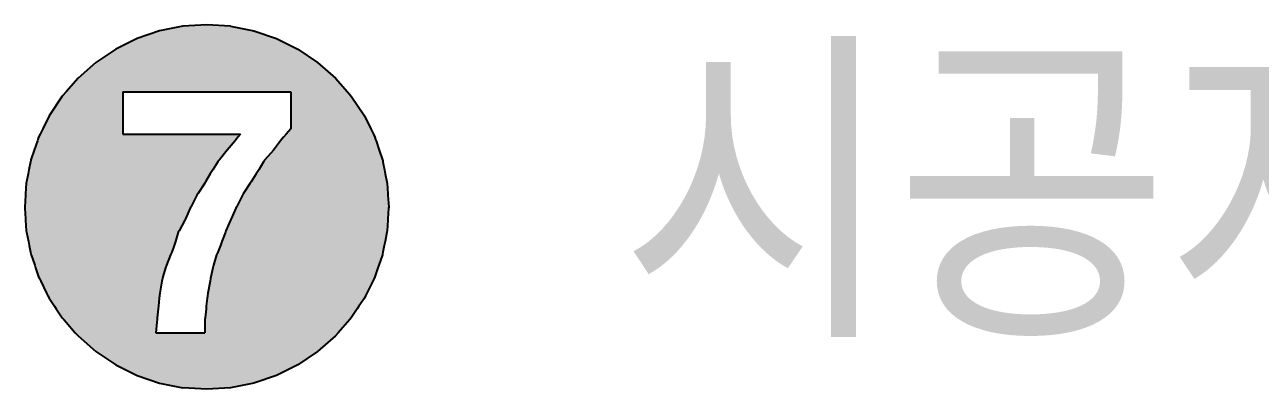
# Model space of a CAD drawing. Extents: x 66955 to 77886, y 5199 to 18578.
# Drawn here: x 67265 to 68098, y 13111 to 13356 of the extents above; entities that cross this region are included whole.
import ezdxf

# ---------------------------------------------------------------- set-up
doc = ezdxf.new("R2010")
doc.units = 0
doc.header["$MEASUREMENT"] = 0
doc.layers.add('DLINE', color=1, linetype='CONTINUOUS')
doc.layers.add('TEXT', color=7, linetype='CONTINUOUS')
doc.styles.add('TEXT', font='DotumChe.ttf')

msp = doc.modelspace()

# ---------------------------------------------------------------- linework, layer by layer
at = {"layer": 'DLINE', "linetype": 'CONTINUOUS'}
for p, q in [((67371.456086, 13355.356141), (67355.713485, 13352.224743)), ((67387.472736, 13356.405928), (67371.456086, 13355.356141)), ((67403.489385, 13355.356141), (67387.472736, 13356.405928)), ((67403.489385, 13355.356141), (67419.231986, 13352.224743)), ((67340.514295, 13347.065313), (67326.118576, 13339.96613)), ((67355.713485, 13352.224743), (67340.514295, 13347.065313)), ((67419.231986, 13352.224743), (67434.431177, 13347.065313)), ((67434.431177, 13347.065313), (67448.826895, 13339.96613)), ((67326.118576, 13339.96613), (67312.772644, 13331.048664)), ((67448.826895, 13339.96613), (67462.172828, 13331.048664)), ((67312.772644, 13331.048664), (67300.704851, 13320.465493)), ((67462.172828, 13331.048664), (67474.24062, 13320.465493)), ((67300.704851, 13320.465493), (67292.62199, 13311.248757)), ((67474.24062, 13320.465493), (67482.323481, 13311.248757)), ((67290.121681, 13308.3977), (67281.204214, 13295.051768)), ((67292.62199, 13311.248757), (67290.121681, 13308.3977)), ((67330.865117, 13311.248757), (67330.865117, 13308.3977)), ((67330.865117, 13311.248757), (67444.080354, 13311.248757)), ((67330.865117, 13308.3977), (67330.865117, 13295.051768)), ((67444.080354, 13311.248757), (67444.080354, 13308.3977)), ((67444.080354, 13308.3977), (67444.080354, 13295.051768)), ((67482.323481, 13311.248757), (67484.823791, 13308.3977)), ((67484.823791, 13308.3977), (67493.741257, 13295.051768)), ((67281.204214, 13295.051768), (67276.882361, 13286.287917)), ((67330.865117, 13295.051768), (67330.865117, 13286.287917)), ((67444.080354, 13295.051768), (67444.080354, 13286.287917)), ((67493.741257, 13295.051768), (67498.06311, 13286.287917)), ((67273.595918, 13279.156249), (67273.293308, 13278.26479)), ((67274.105031, 13280.656049), (67273.595918, 13279.156249)), ((67275.123886, 13282.722083), (67274.105031, 13280.656049)), ((67276.882361, 13286.287917), (67275.123886, 13282.722083)), ((67330.865117, 13286.287917), (67330.865117, 13282.722083)), ((67330.865117, 13282.722083), (67410.204929, 13282.722083)), ((67407.352262, 13279.156249), (67406.639095, 13278.26479)), ((67408.552102, 13280.656049), (67407.352262, 13279.156249)), ((67410.204929, 13282.722083), (67408.552102, 13280.656049)), ((67437.840144, 13279.156249), (67437.171551, 13278.26479)), ((67439.15247, 13280.656049), (67437.840144, 13279.156249)), ((67440.960249, 13282.722083), (67439.15247, 13280.656049)), ((67444.080354, 13286.287917), (67440.960249, 13282.722083)), ((67498.06311, 13286.287917), (67499.821585, 13282.722083)), ((67499.821585, 13282.722083), (67500.84044, 13280.656049)), ((67500.84044, 13280.656049), (67501.349554, 13279.156249)), ((67501.349554, 13279.156249), (67501.652163, 13278.26479)), ((67271.175042, 13272.02458), (67268.945601, 13265.456859)), ((67273.293308, 13278.26479), (67271.175042, 13272.02458)), ((67401.290343, 13272.02458), (67396.182116, 13265.456859)), ((67406.639095, 13278.26479), (67401.290343, 13272.02458)), ((67432.491393, 13272.02458), (67426.744637, 13265.456859)), ((67437.171551, 13278.26479), (67432.491393, 13272.02458)), ((67501.652163, 13278.26479), (67503.770429, 13272.02458)), ((67503.770429, 13272.02458), (67505.99987, 13265.456859)), ((67268.656103, 13264.001453), (67267.59217, 13258.652701)), ((67268.833425, 13264.892911), (67268.656103, 13264.001453)), ((67268.945601, 13265.456859), (67268.833425, 13264.892911)), ((67395.050133, 13264.001453), (67391.484299, 13258.652701)), ((67395.74349, 13264.892911), (67395.050133, 13264.001453)), ((67396.182116, 13265.456859), (67395.74349, 13264.892911)), ((67425.741778, 13264.001453), (67422.685349, 13258.652701)), ((67426.251183, 13264.892911), (67425.741778, 13264.001453)), ((67426.744637, 13265.456859), (67426.251183, 13264.892911)), ((67505.99987, 13265.456859), (67506.112046, 13264.892911)), ((67506.112046, 13264.892911), (67506.289368, 13264.001453)), ((67506.289368, 13264.001453), (67507.353301, 13258.652701)), ((67267.060203, 13255.978326), (67265.996271, 13250.629575)), ((67267.59217, 13258.652701), (67267.060203, 13255.978326)), ((67389.701382, 13255.978326), (67386.644952, 13250.629575)), ((67391.484299, 13258.652701), (67389.701382, 13255.978326)), ((67420.902432, 13255.978326), (67417.336598, 13250.629575)), ((67422.685349, 13258.652701), (67420.902432, 13255.978326)), ((67507.353301, 13258.652701), (67507.885268, 13255.978326)), ((67507.885268, 13255.978326), (67508.9492, 13250.629575)), ((67265.814203, 13249.714258), (67265.348333, 13242.606447)), ((67265.818949, 13249.738116), (67265.814203, 13249.714258)), ((67265.996271, 13250.629575), (67265.818949, 13249.738116)), ((67386.119643, 13249.714258), (67381.381102, 13242.606447)), ((67386.135548, 13249.738116), (67386.119643, 13249.714258)), ((67386.644952, 13250.629575), (67386.135548, 13249.738116)), ((67416.726387, 13249.714258), (67411.987846, 13242.606447)), ((67416.742292, 13249.738116), (67416.726387, 13249.714258)), ((67417.336598, 13250.629575), (67416.742292, 13249.738116)), ((67508.9492, 13250.629575), (67509.126522, 13249.738116)), ((67509.126522, 13249.738116), (67509.131268, 13249.714258)), ((67509.131268, 13249.714258), (67509.597138, 13242.606447)), ((67265.289903, 13241.714989), (67264.764416, 13233.697608)), ((67265.348333, 13242.606447), (67265.289903, 13241.714989)), ((67380.786797, 13241.714989), (67376.778106, 13233.697608)), ((67381.381102, 13242.606447), (67380.786797, 13241.714989)), ((67411.542117, 13241.714989), (67407.533427, 13233.697608)), ((67411.987846, 13242.606447), (67411.542117, 13241.714989)), ((67509.597138, 13242.606447), (67509.655568, 13241.714989)), ((67509.655568, 13241.714989), (67510.181055, 13233.697608)), ((67264.764416, 13233.697608), (67264.764793, 13233.691862)), ((67264.764793, 13233.691862), (67264.823222, 13232.800403)), ((67264.823222, 13232.800403), (67265.290656, 13225.668735)), ((67376.329503, 13232.800403), (67373.159873, 13225.668735)), ((67376.775233, 13233.691862), (67376.329503, 13232.800403)), ((67376.778106, 13233.697608), (67376.775233, 13233.691862)), ((67407.134349, 13232.800403), (67403.964719, 13225.668735)), ((67407.530553, 13233.691862), (67407.134349, 13232.800403)), ((67407.533427, 13233.697608), (67407.530553, 13233.691862)), ((67510.122249, 13232.800403), (67509.654815, 13225.668735)), ((67510.180678, 13233.691862), (67510.122249, 13232.800403)), ((67510.181055, 13233.697608), (67510.180678, 13233.691862)), ((67265.290656, 13225.668735), (67265.349086, 13224.777276)), ((67265.349086, 13224.777276), (67265.814203, 13217.680959)), ((67372.763669, 13224.777276), (67368.821271, 13217.680959)), ((67373.159873, 13225.668735), (67372.763669, 13224.777276)), ((67403.568515, 13224.777276), (67400.414597, 13217.680959)), ((67403.964719, 13225.668735), (67403.568515, 13224.777276)), ((67509.596385, 13224.777276), (67509.131268, 13217.680959)), ((67509.654815, 13225.668735), (67509.596385, 13224.777276)), ((67265.814203, 13217.680959), (67265.821235, 13217.645608)), ((67265.821235, 13217.645608), (67265.998557, 13216.754149)), ((67265.998557, 13216.754149), (67267.239812, 13210.513939)), ((67368.306377, 13216.754149), (67366.434314, 13210.513939)), ((67368.801631, 13217.645608), (67368.306377, 13216.754149)), ((67368.821271, 13217.680959), (67368.801631, 13217.645608)), ((67400.064588, 13216.754149), (67397.724509, 13210.513939)), ((67400.398885, 13217.645608), (67400.064588, 13216.754149)), ((67400.414597, 13217.680959), (67400.398885, 13217.645608)), ((67508.946914, 13216.754149), (67507.705659, 13210.513939)), ((67509.124236, 13217.645608), (67508.946914, 13216.754149)), ((67509.131268, 13217.680959), (67509.124236, 13217.645608)), ((67267.239812, 13210.513939), (67267.771778, 13207.839564)), ((67267.771778, 13207.839564), (67268.658389, 13203.38227)), ((67365.632001, 13207.839564), (67363.849083, 13203.38227)), ((67366.434314, 13210.513939), (67365.632001, 13207.839564)), ((67396.654759, 13207.839564), (67394.871842, 13203.38227)), ((67397.724509, 13210.513939), (67396.654759, 13207.839564)), ((67507.173693, 13207.839564), (67506.287082, 13203.38227)), ((67507.705659, 13210.513939), (67507.173693, 13207.839564)), ((67268.658389, 13203.38227), (67268.945601, 13201.938358)), ((67268.945601, 13201.938358), (67269.060678, 13201.599354)), ((67269.060678, 13201.599354), (67271.481553, 13194.467685)), ((67363.135917, 13201.599354), (67360.283249, 13194.467685)), ((67363.271519, 13201.938358), (67363.135917, 13201.599354)), ((67363.849083, 13203.38227), (67363.271519, 13201.938358)), ((67394.158675, 13201.599354), (67392.019174, 13194.467685)), ((67394.294277, 13201.938358), (67394.158675, 13201.599354)), ((67394.871842, 13203.38227), (67394.294277, 13201.938358)), ((67505.884793, 13201.599354), (67503.463918, 13194.467685)), ((67505.99987, 13201.938358), (67505.884793, 13201.599354)), ((67506.287082, 13203.38227), (67505.99987, 13201.938358)), ((67271.481553, 13194.467685), (67272.086772, 13192.684768)), ((67272.086772, 13192.684768), (67274.105031, 13186.739168)), ((67359.748374, 13192.684768), (67357.964694, 13186.739168)), ((67360.283249, 13194.467685), (67359.748374, 13192.684768)), ((67391.484299, 13192.684768), (67390.295179, 13186.739168)), ((67392.019174, 13194.467685), (67391.484299, 13192.684768)), ((67502.858699, 13192.684768), (67500.84044, 13186.739168)), ((67503.463918, 13194.467685), (67502.858699, 13192.684768)), ((67274.105031, 13186.739168), (67274.689935, 13185.553099)), ((67274.689935, 13185.553099), (67275.569172, 13183.770182)), ((67275.569172, 13183.770182), (67279.525741, 13175.747055)), ((67357.284707, 13183.770182), (67355.825957, 13175.747055)), ((67357.608873, 13185.553099), (67357.284707, 13183.770182)), ((67357.964694, 13186.739168), (67357.608873, 13185.553099)), ((67389.701382, 13183.770182), (67388.242632, 13175.747055)), ((67390.057965, 13185.553099), (67389.701382, 13183.770182)), ((67390.295179, 13186.739168), (67390.057965, 13185.553099)), ((67499.376299, 13183.770182), (67495.41973, 13175.747055)), ((67500.255536, 13185.553099), (67499.376299, 13183.770182)), ((67500.84044, 13186.739168), (67500.255536, 13185.553099)), ((67279.525741, 13175.747055), (67280.404979, 13173.964138)), ((67280.404979, 13173.964138), (67281.204214, 13172.343449)), ((67281.204214, 13172.343449), (67284.886533, 13166.832469)), ((67355.485596, 13172.343449), (67354.934498, 13166.832469)), ((67355.647665, 13173.964138), (67355.485596, 13172.343449)), ((67355.825957, 13175.747055), (67355.647665, 13173.964138)), ((67387.756396, 13172.343449), (67387.205298, 13166.832469)), ((67387.918465, 13173.964138), (67387.756396, 13172.343449)), ((67388.242632, 13175.747055), (67387.918465, 13173.964138)), ((67493.741257, 13172.343449), (67490.058938, 13166.832469)), ((67494.540492, 13173.964138), (67493.741257, 13172.343449)), ((67495.41973, 13175.747055), (67494.540492, 13173.964138)), ((67284.886533, 13166.832469), (67286.07784, 13165.049553)), ((67286.07784, 13165.049553), (67290.121681, 13158.997517)), ((67354.756206, 13165.049553), (67354.151003, 13158.997517)), ((67354.934498, 13166.832469), (67354.756206, 13165.049553)), ((67387.027007, 13165.049553), (67386.421803, 13158.997517)), ((67387.205298, 13166.832469), (67387.027007, 13165.049553)), ((67488.867632, 13165.049553), (67484.823791, 13158.997517)), ((67490.058938, 13166.832469), (67488.867632, 13165.049553)), ((67290.121681, 13158.997517), (67291.068494, 13157.917884)), ((67291.068494, 13157.917884), (67292.63207, 13156.134967)), ((67292.63207, 13156.134967), (67298.886375, 13149.003298)), ((67353.864747, 13156.134967), (67353.151581, 13149.003298)), ((67354.043039, 13157.917884), (67353.864747, 13156.134967)), ((67354.151003, 13158.997517), (67354.043039, 13157.917884)), ((67386.313839, 13157.917884), (67386.135548, 13156.134967)), ((67386.135548, 13156.134967), (67386.135548, 13149.003298)), ((67386.421803, 13158.997517), (67386.313839, 13157.917884)), ((67482.313401, 13156.134967), (67476.059096, 13149.003298)), ((67483.876978, 13157.917884), (67482.313401, 13156.134967)), ((67484.823791, 13158.997517), (67483.876978, 13157.917884)), ((67298.886375, 13149.003298), (67300.704851, 13146.929724)), ((67300.704851, 13146.929724), (67312.772644, 13136.346553)), ((67353.151581, 13149.003298), (67386.135548, 13149.003298)), ((67474.24062, 13146.929724), (67462.172828, 13136.346553)), ((67476.059096, 13149.003298), (67474.24062, 13146.929724)), ((67312.772644, 13136.346553), (67326.118576, 13127.429087)), ((67462.172828, 13136.346553), (67448.826895, 13127.429087)), ((67326.118576, 13127.429087), (67340.514295, 13120.329904)), ((67340.514295, 13120.329904), (67355.713485, 13115.170474)), ((67434.431177, 13120.329904), (67419.231986, 13115.170474)), ((67448.826895, 13127.429087), (67434.431177, 13120.329904)), ((67355.713485, 13115.170474), (67371.456086, 13112.039076)), ((67387.472736, 13110.989289), (67371.456086, 13112.039076)), ((67403.489385, 13112.039076), (67387.472736, 13110.989289)), ((67419.231986, 13115.170474), (67403.489385, 13112.039076))]:
    msp.add_line(p, q, dxfattribs=at)
for points in [[(67371.456086, 13355.356141), (67355.713485, 13352.224743), (67419.231986, 13352.224743)], [(67387.472736, 13356.405928), (67371.456086, 13355.356141), (67403.489385, 13355.356141)], [(67340.514295, 13347.065313), (67326.118576, 13339.96613), (67448.826895, 13339.96613)], [(67355.713485, 13352.224743), (67340.514295, 13347.065313), (67434.431177, 13347.065313)], [(67326.118576, 13339.96613), (67312.772644, 13331.048664), (67462.172828, 13331.048664)], [(67312.772644, 13331.048664), (67300.704851, 13320.465493), (67474.24062, 13320.465493)], [(67300.704851, 13320.465493), (67292.62199, 13311.248757), (67482.323481, 13311.248757)], [(67290.121681, 13308.3977), (67281.204214, 13295.051768), (67330.865117, 13295.051768)], [(67292.62199, 13311.248757), (67290.121681, 13308.3977), (67330.865117, 13308.3977)], [(67330.865117, 13311.248757), (67330.865117, 13311.248757), (67444.080354, 13311.248757)], [(67444.080354, 13311.248757), (67444.080354, 13308.3977), (67484.823791, 13308.3977)], [(67444.080354, 13308.3977), (67444.080354, 13295.051768), (67493.741257, 13295.051768)], [(67281.204214, 13295.051768), (67276.882361, 13286.287917), (67330.865117, 13286.287917)], [(67444.080354, 13295.051768), (67444.080354, 13286.287917), (67498.06311, 13286.287917)], [(67273.595918, 13279.156249), (67273.293308, 13278.26479), (67406.639095, 13278.26479)], [(67274.105031, 13280.656049), (67273.595918, 13279.156249), (67407.352262, 13279.156249)], [(67275.123886, 13282.722083), (67274.105031, 13280.656049), (67408.552102, 13280.656049)], [(67276.882361, 13286.287917), (67275.123886, 13282.722083), (67330.865117, 13282.722083)], [(67330.865117, 13282.722083), (67330.865117, 13282.722083), (67410.204929, 13282.722083)], [(67437.840144, 13279.156249), (67437.171551, 13278.26479), (67501.652163, 13278.26479)], [(67439.15247, 13280.656049), (67437.840144, 13279.156249), (67501.349554, 13279.156249)], [(67440.960249, 13282.722083), (67439.15247, 13280.656049), (67500.84044, 13280.656049)], [(67444.080354, 13286.287917), (67440.960249, 13282.722083), (67499.821585, 13282.722083)], [(67271.175042, 13272.02458), (67268.945601, 13265.456859), (67396.182116, 13265.456859)], [(67273.293308, 13278.26479), (67271.175042, 13272.02458), (67401.290343, 13272.02458)], [(67432.491393, 13272.02458), (67426.744637, 13265.456859), (67505.99987, 13265.456859)], [(67437.171551, 13278.26479), (67432.491393, 13272.02458), (67503.770429, 13272.02458)], [(67268.656103, 13264.001453), (67267.59217, 13258.652701), (67391.484299, 13258.652701)], [(67268.833425, 13264.892911), (67268.656103, 13264.001453), (67395.050133, 13264.001453)], [(67268.945601, 13265.456859), (67268.833425, 13264.892911), (67395.74349, 13264.892911)], [(67425.741778, 13264.001453), (67422.685349, 13258.652701), (67507.353301, 13258.652701)], [(67426.251183, 13264.892911), (67425.741778, 13264.001453), (67506.289368, 13264.001453)], [(67426.744637, 13265.456859), (67426.251183, 13264.892911), (67506.112046, 13264.892911)], [(67267.060203, 13255.978326), (67265.996271, 13250.629575), (67386.644952, 13250.629575)], [(67267.59217, 13258.652701), (67267.060203, 13255.978326), (67389.701382, 13255.978326)], [(67420.902432, 13255.978326), (67417.336598, 13250.629575), (67508.9492, 13250.629575)], [(67422.685349, 13258.652701), (67420.902432, 13255.978326), (67507.885268, 13255.978326)], [(67265.814203, 13249.714258), (67265.348333, 13242.606447), (67381.381102, 13242.606447)], [(67265.818949, 13249.738116), (67265.814203, 13249.714258), (67386.119643, 13249.714258)], [(67265.996271, 13250.629575), (67265.818949, 13249.738116), (67386.135548, 13249.738116)], [(67416.726387, 13249.714258), (67411.987846, 13242.606447), (67509.597138, 13242.606447)], [(67416.742292, 13249.738116), (67416.726387, 13249.714258), (67509.131268, 13249.714258)], [(67417.336598, 13250.629575), (67416.742292, 13249.738116), (67509.126522, 13249.738116)], [(67265.289903, 13241.714989), (67264.764416, 13233.697608), (67376.778106, 13233.697608)], [(67265.348333, 13242.606447), (67265.289903, 13241.714989), (67380.786797, 13241.714989)], [(67411.542117, 13241.714989), (67407.533427, 13233.697608), (67510.181055, 13233.697608)], [(67411.987846, 13242.606447), (67411.542117, 13241.714989), (67509.655568, 13241.714989)], [(67264.764416, 13233.697608), (67264.764793, 13233.691862), (67376.775233, 13233.691862)], [(67264.764793, 13233.691862), (67264.823222, 13232.800403), (67376.329503, 13232.800403)], [(67264.823222, 13232.800403), (67265.290656, 13225.668735), (67373.159873, 13225.668735)], [(67407.134349, 13232.800403), (67403.964719, 13225.668735), (67509.654815, 13225.668735)], [(67407.530553, 13233.691862), (67407.134349, 13232.800403), (67510.122249, 13232.800403)], [(67407.533427, 13233.697608), (67407.530553, 13233.691862), (67510.180678, 13233.691862)], [(67265.290656, 13225.668735), (67265.349086, 13224.777276), (67372.763669, 13224.777276)], [(67265.349086, 13224.777276), (67265.814203, 13217.680959), (67368.821271, 13217.680959)], [(67403.568515, 13224.777276), (67400.414597, 13217.680959), (67509.131268, 13217.680959)], [(67403.964719, 13225.668735), (67403.568515, 13224.777276), (67509.596385, 13224.777276)], [(67265.814203, 13217.680959), (67265.821235, 13217.645608), (67368.801631, 13217.645608)], [(67265.821235, 13217.645608), (67265.998557, 13216.754149), (67368.306377, 13216.754149)], [(67265.998557, 13216.754149), (67267.239812, 13210.513939), (67366.434314, 13210.513939)], [(67400.064588, 13216.754149), (67397.724509, 13210.513939), (67507.705659, 13210.513939)], [(67400.398885, 13217.645608), (67400.064588, 13216.754149), (67508.946914, 13216.754149)], [(67400.414597, 13217.680959), (67400.398885, 13217.645608), (67509.124236, 13217.645608)], [(67267.239812, 13210.513939), (67267.771778, 13207.839564), (67365.632001, 13207.839564)], [(67267.771778, 13207.839564), (67268.658389, 13203.38227), (67363.849083, 13203.38227)], [(67396.654759, 13207.839564), (67394.871842, 13203.38227), (67506.287082, 13203.38227)], [(67397.724509, 13210.513939), (67396.654759, 13207.839564), (67507.173693, 13207.839564)], [(67268.658389, 13203.38227), (67268.945601, 13201.938358), (67363.271519, 13201.938358)], [(67268.945601, 13201.938358), (67269.060678, 13201.599354), (67363.135917, 13201.599354)], [(67269.060678, 13201.599354), (67271.481553, 13194.467685), (67360.283249, 13194.467685)], [(67394.158675, 13201.599354), (67392.019174, 13194.467685), (67503.463918, 13194.467685)], [(67394.294277, 13201.938358), (67394.158675, 13201.599354), (67505.884793, 13201.599354)], [(67394.871842, 13203.38227), (67394.294277, 13201.938358), (67505.99987, 13201.938358)], [(67271.481553, 13194.467685), (67272.086772, 13192.684768), (67359.748374, 13192.684768)], [(67272.086772, 13192.684768), (67274.105031, 13186.739168), (67357.964694, 13186.739168)], [(67391.484299, 13192.684768), (67390.295179, 13186.739168), (67500.84044, 13186.739168)], [(67392.019174, 13194.467685), (67391.484299, 13192.684768), (67502.858699, 13192.684768)], [(67274.105031, 13186.739168), (67274.689935, 13185.553099), (67357.608873, 13185.553099)], [(67274.689935, 13185.553099), (67275.569172, 13183.770182), (67357.284707, 13183.770182)], [(67275.569172, 13183.770182), (67279.525741, 13175.747055), (67355.825957, 13175.747055)], [(67389.701382, 13183.770182), (67388.242632, 13175.747055), (67495.41973, 13175.747055)], [(67390.057965, 13185.553099), (67389.701382, 13183.770182), (67499.376299, 13183.770182)], [(67390.295179, 13186.739168), (67390.057965, 13185.553099), (67500.255536, 13185.553099)], [(67279.525741, 13175.747055), (67280.404979, 13173.964138), (67355.647665, 13173.964138)], [(67280.404979, 13173.964138), (67281.204214, 13172.343449), (67355.485596, 13172.343449)], [(67281.204214, 13172.343449), (67284.886533, 13166.832469), (67354.934498, 13166.832469)], [(67387.756396, 13172.343449), (67387.205298, 13166.832469), (67490.058938, 13166.832469)], [(67387.918465, 13173.964138), (67387.756396, 13172.343449), (67493.741257, 13172.343449)], [(67388.242632, 13175.747055), (67387.918465, 13173.964138), (67494.540492, 13173.964138)], [(67284.886533, 13166.832469), (67286.07784, 13165.049553), (67354.756206, 13165.049553)], [(67286.07784, 13165.049553), (67290.121681, 13158.997517), (67354.151003, 13158.997517)], [(67387.027007, 13165.049553), (67386.421803, 13158.997517), (67484.823791, 13158.997517)], [(67387.205298, 13166.832469), (67387.027007, 13165.049553), (67488.867632, 13165.049553)], [(67290.121681, 13158.997517), (67291.068494, 13157.917884), (67354.043039, 13157.917884)], [(67291.068494, 13157.917884), (67292.63207, 13156.134967), (67353.864747, 13156.134967)], [(67292.63207, 13156.134967), (67298.886375, 13149.003298), (67353.151581, 13149.003298)], [(67386.313839, 13157.917884), (67386.135548, 13156.134967), (67482.313401, 13156.134967)], [(67386.135548, 13156.134967), (67386.135548, 13149.003298), (67476.059096, 13149.003298)], [(67386.421803, 13158.997517), (67386.313839, 13157.917884), (67483.876978, 13157.917884)], [(67298.886375, 13149.003298), (67300.704851, 13146.929724), (67474.24062, 13146.929724)], [(67300.704851, 13146.929724), (67312.772644, 13136.346553), (67462.172828, 13136.346553)], [(67353.151581, 13149.003298), (67353.151581, 13149.003298), (67386.135548, 13149.003298)], [(67312.772644, 13136.346553), (67326.118576, 13127.429087), (67448.826895, 13127.429087)], [(67326.118576, 13127.429087), (67340.514295, 13120.329904), (67434.431177, 13120.329904)], [(67340.514295, 13120.329904), (67355.713485, 13115.170474), (67419.231986, 13115.170474)], [(67355.713485, 13115.170474), (67371.456086, 13112.039076), (67403.489385, 13112.039076)]]:
    msp.add_solid(points, dxfattribs=at)
at = {"layer": 'DLINE', "linetype": 'CONTINUOUS', "extrusion": (0, 0, -1)}
for points in [[(-67371.456086, 13355.356141), (-67403.489385, 13355.356141), (-67419.231986, 13352.224743)], [(-67340.514295, 13347.065313), (-67434.431177, 13347.065313), (-67448.826895, 13339.96613)], [(-67355.713485, 13352.224743), (-67419.231986, 13352.224743), (-67434.431177, 13347.065313)], [(-67326.118576, 13339.96613), (-67448.826895, 13339.96613), (-67462.172828, 13331.048664)], [(-67312.772644, 13331.048664), (-67462.172828, 13331.048664), (-67474.24062, 13320.465493)], [(-67300.704851, 13320.465493), (-67474.24062, 13320.465493), (-67482.323481, 13311.248757)], [(-67290.121681, 13308.3977), (-67330.865117, 13308.3977), (-67330.865117, 13295.051768)], [(-67292.62199, 13311.248757), (-67330.865117, 13311.248757), (-67330.865117, 13308.3977)], [(-67444.080354, 13311.248757), (-67482.323481, 13311.248757), (-67484.823791, 13308.3977)], [(-67444.080354, 13308.3977), (-67484.823791, 13308.3977), (-67493.741257, 13295.051768)], [(-67281.204214, 13295.051768), (-67330.865117, 13295.051768), (-67330.865117, 13286.287917)], [(-67444.080354, 13295.051768), (-67493.741257, 13295.051768), (-67498.06311, 13286.287917)], [(-67273.595918, 13279.156249), (-67407.352262, 13279.156249), (-67406.639095, 13278.26479)], [(-67274.105031, 13280.656049), (-67408.552102, 13280.656049), (-67407.352262, 13279.156249)], [(-67275.123886, 13282.722083), (-67410.204929, 13282.722083), (-67408.552102, 13280.656049)], [(-67276.882361, 13286.287917), (-67330.865117, 13286.287917), (-67330.865117, 13282.722083)], [(-67437.840144, 13279.156249), (-67501.349554, 13279.156249), (-67501.652163, 13278.26479)], [(-67439.15247, 13280.656049), (-67500.84044, 13280.656049), (-67501.349554, 13279.156249)], [(-67440.960249, 13282.722083), (-67499.821585, 13282.722083), (-67500.84044, 13280.656049)], [(-67444.080354, 13286.287917), (-67498.06311, 13286.287917), (-67499.821585, 13282.722083)], [(-67271.175042, 13272.02458), (-67401.290343, 13272.02458), (-67396.182116, 13265.456859)], [(-67273.293308, 13278.26479), (-67406.639095, 13278.26479), (-67401.290343, 13272.02458)], [(-67432.491393, 13272.02458), (-67503.770429, 13272.02458), (-67505.99987, 13265.456859)], [(-67437.171551, 13278.26479), (-67501.652163, 13278.26479), (-67503.770429, 13272.02458)], [(-67268.656103, 13264.001453), (-67395.050133, 13264.001453), (-67391.484299, 13258.652701)], [(-67268.833425, 13264.892911), (-67395.74349, 13264.892911), (-67395.050133, 13264.001453)], [(-67268.945601, 13265.456859), (-67396.182116, 13265.456859), (-67395.74349, 13264.892911)], [(-67425.741778, 13264.001453), (-67506.289368, 13264.001453), (-67507.353301, 13258.652701)], [(-67426.251183, 13264.892911), (-67506.112046, 13264.892911), (-67506.289368, 13264.001453)], [(-67426.744637, 13265.456859), (-67505.99987, 13265.456859), (-67506.112046, 13264.892911)], [(-67267.060203, 13255.978326), (-67389.701382, 13255.978326), (-67386.644952, 13250.629575)], [(-67267.59217, 13258.652701), (-67391.484299, 13258.652701), (-67389.701382, 13255.978326)], [(-67420.902432, 13255.978326), (-67507.885268, 13255.978326), (-67508.9492, 13250.629575)], [(-67422.685349, 13258.652701), (-67507.353301, 13258.652701), (-67507.885268, 13255.978326)], [(-67265.814203, 13249.714258), (-67386.119643, 13249.714258), (-67381.381102, 13242.606447)], [(-67265.818949, 13249.738116), (-67386.135548, 13249.738116), (-67386.119643, 13249.714258)], [(-67265.996271, 13250.629575), (-67386.644952, 13250.629575), (-67386.135548, 13249.738116)], [(-67416.726387, 13249.714258), (-67509.131268, 13249.714258), (-67509.597138, 13242.606447)], [(-67416.742292, 13249.738116), (-67509.126522, 13249.738116), (-67509.131268, 13249.714258)], [(-67417.336598, 13250.629575), (-67508.9492, 13250.629575), (-67509.126522, 13249.738116)], [(-67265.289903, 13241.714989), (-67380.786797, 13241.714989), (-67376.778106, 13233.697608)], [(-67265.348333, 13242.606447), (-67381.381102, 13242.606447), (-67380.786797, 13241.714989)], [(-67411.542117, 13241.714989), (-67509.655568, 13241.714989), (-67510.181055, 13233.697608)], [(-67411.987846, 13242.606447), (-67509.597138, 13242.606447), (-67509.655568, 13241.714989)], [(-67264.764416, 13233.697608), (-67376.778106, 13233.697608), (-67376.775233, 13233.691862)], [(-67264.764793, 13233.691862), (-67376.775233, 13233.691862), (-67376.329503, 13232.800403)], [(-67264.823222, 13232.800403), (-67376.329503, 13232.800403), (-67373.159873, 13225.668735)], [(-67407.134349, 13232.800403), (-67510.122249, 13232.800403), (-67509.654815, 13225.668735)], [(-67407.530553, 13233.691862), (-67510.180678, 13233.691862), (-67510.122249, 13232.800403)], [(-67407.533427, 13233.697608), (-67510.181055, 13233.697608), (-67510.180678, 13233.691862)], [(-67265.290656, 13225.668735), (-67373.159873, 13225.668735), (-67372.763669, 13224.777276)], [(-67265.349086, 13224.777276), (-67372.763669, 13224.777276), (-67368.821271, 13217.680959)], [(-67403.568515, 13224.777276), (-67509.596385, 13224.777276), (-67509.131268, 13217.680959)], [(-67403.964719, 13225.668735), (-67509.654815, 13225.668735), (-67509.596385, 13224.777276)], [(-67265.814203, 13217.680959), (-67368.821271, 13217.680959), (-67368.801631, 13217.645608)], [(-67265.821235, 13217.645608), (-67368.801631, 13217.645608), (-67368.306377, 13216.754149)], [(-67265.998557, 13216.754149), (-67368.306377, 13216.754149), (-67366.434314, 13210.513939)], [(-67400.064588, 13216.754149), (-67508.946914, 13216.754149), (-67507.705659, 13210.513939)], [(-67400.398885, 13217.645608), (-67509.124236, 13217.645608), (-67508.946914, 13216.754149)], [(-67400.414597, 13217.680959), (-67509.131268, 13217.680959), (-67509.124236, 13217.645608)], [(-67267.239812, 13210.513939), (-67366.434314, 13210.513939), (-67365.632001, 13207.839564)], [(-67267.771778, 13207.839564), (-67365.632001, 13207.839564), (-67363.849083, 13203.38227)], [(-67396.654759, 13207.839564), (-67507.173693, 13207.839564), (-67506.287082, 13203.38227)], [(-67397.724509, 13210.513939), (-67507.705659, 13210.513939), (-67507.173693, 13207.839564)], [(-67268.658389, 13203.38227), (-67363.849083, 13203.38227), (-67363.271519, 13201.938358)], [(-67268.945601, 13201.938358), (-67363.271519, 13201.938358), (-67363.135917, 13201.599354)], [(-67269.060678, 13201.599354), (-67363.135917, 13201.599354), (-67360.283249, 13194.467685)], [(-67394.158675, 13201.599354), (-67505.884793, 13201.599354), (-67503.463918, 13194.467685)], [(-67394.294277, 13201.938358), (-67505.99987, 13201.938358), (-67505.884793, 13201.599354)], [(-67394.871842, 13203.38227), (-67506.287082, 13203.38227), (-67505.99987, 13201.938358)], [(-67271.481553, 13194.467685), (-67360.283249, 13194.467685), (-67359.748374, 13192.684768)], [(-67272.086772, 13192.684768), (-67359.748374, 13192.684768), (-67357.964694, 13186.739168)], [(-67391.484299, 13192.684768), (-67502.858699, 13192.684768), (-67500.84044, 13186.739168)], [(-67392.019174, 13194.467685), (-67503.463918, 13194.467685), (-67502.858699, 13192.684768)], [(-67274.105031, 13186.739168), (-67357.964694, 13186.739168), (-67357.608873, 13185.553099)], [(-67274.689935, 13185.553099), (-67357.608873, 13185.553099), (-67357.284707, 13183.770182)], [(-67275.569172, 13183.770182), (-67357.284707, 13183.770182), (-67355.825957, 13175.747055)], [(-67389.701382, 13183.770182), (-67499.376299, 13183.770182), (-67495.41973, 13175.747055)], [(-67390.057965, 13185.553099), (-67500.255536, 13185.553099), (-67499.376299, 13183.770182)], [(-67390.295179, 13186.739168), (-67500.84044, 13186.739168), (-67500.255536, 13185.553099)], [(-67279.525741, 13175.747055), (-67355.825957, 13175.747055), (-67355.647665, 13173.964138)], [(-67280.404979, 13173.964138), (-67355.647665, 13173.964138), (-67355.485596, 13172.343449)], [(-67281.204214, 13172.343449), (-67355.485596, 13172.343449), (-67354.934498, 13166.832469)], [(-67387.756396, 13172.343449), (-67493.741257, 13172.343449), (-67490.058938, 13166.832469)], [(-67387.918465, 13173.964138), (-67494.540492, 13173.964138), (-67493.741257, 13172.343449)], [(-67388.242632, 13175.747055), (-67495.41973, 13175.747055), (-67494.540492, 13173.964138)], [(-67284.886533, 13166.832469), (-67354.934498, 13166.832469), (-67354.756206, 13165.049553)], [(-67286.07784, 13165.049553), (-67354.756206, 13165.049553), (-67354.151003, 13158.997517)], [(-67387.027007, 13165.049553), (-67488.867632, 13165.049553), (-67484.823791, 13158.997517)], [(-67387.205298, 13166.832469), (-67490.058938, 13166.832469), (-67488.867632, 13165.049553)], [(-67290.121681, 13158.997517), (-67354.151003, 13158.997517), (-67354.043039, 13157.917884)], [(-67291.068494, 13157.917884), (-67354.043039, 13157.917884), (-67353.864747, 13156.134967)], [(-67292.63207, 13156.134967), (-67353.864747, 13156.134967), (-67353.151581, 13149.003298)], [(-67386.135548, 13156.134967), (-67482.313401, 13156.134967), (-67476.059096, 13149.003298)], [(-67386.313839, 13157.917884), (-67483.876978, 13157.917884), (-67482.313401, 13156.134967)], [(-67386.421803, 13158.997517), (-67484.823791, 13158.997517), (-67483.876978, 13157.917884)], [(-67298.886375, 13149.003298), (-67476.059096, 13149.003298), (-67474.24062, 13146.929724)], [(-67300.704851, 13146.929724), (-67474.24062, 13146.929724), (-67462.172828, 13136.346553)], [(-67312.772644, 13136.346553), (-67462.172828, 13136.346553), (-67448.826895, 13127.429087)], [(-67326.118576, 13127.429087), (-67448.826895, 13127.429087), (-67434.431177, 13120.329904)], [(-67340.514295, 13120.329904), (-67434.431177, 13120.329904), (-67419.231986, 13115.170474)], [(-67355.713485, 13115.170474), (-67419.231986, 13115.170474), (-67403.489385, 13112.039076)], [(-67371.456086, 13112.039076), (-67403.489385, 13112.039076), (-67387.472736, 13110.989289)]]:
    msp.add_solid(points, dxfattribs=at)

# ---------------------------------------------------------------- texts
at = {"layer": 'TEXT', "style": 'TEXT', "width": 0.9}
msp.add_text('시공자는 교량의 시공시 허용오차를 다음표 이내에 들도록 시공해야 한다.', height=163.935484, dxfattribs=at).set_placement((67666.163058, 13163.838077))

doc.saveas('drawing.dxf')
